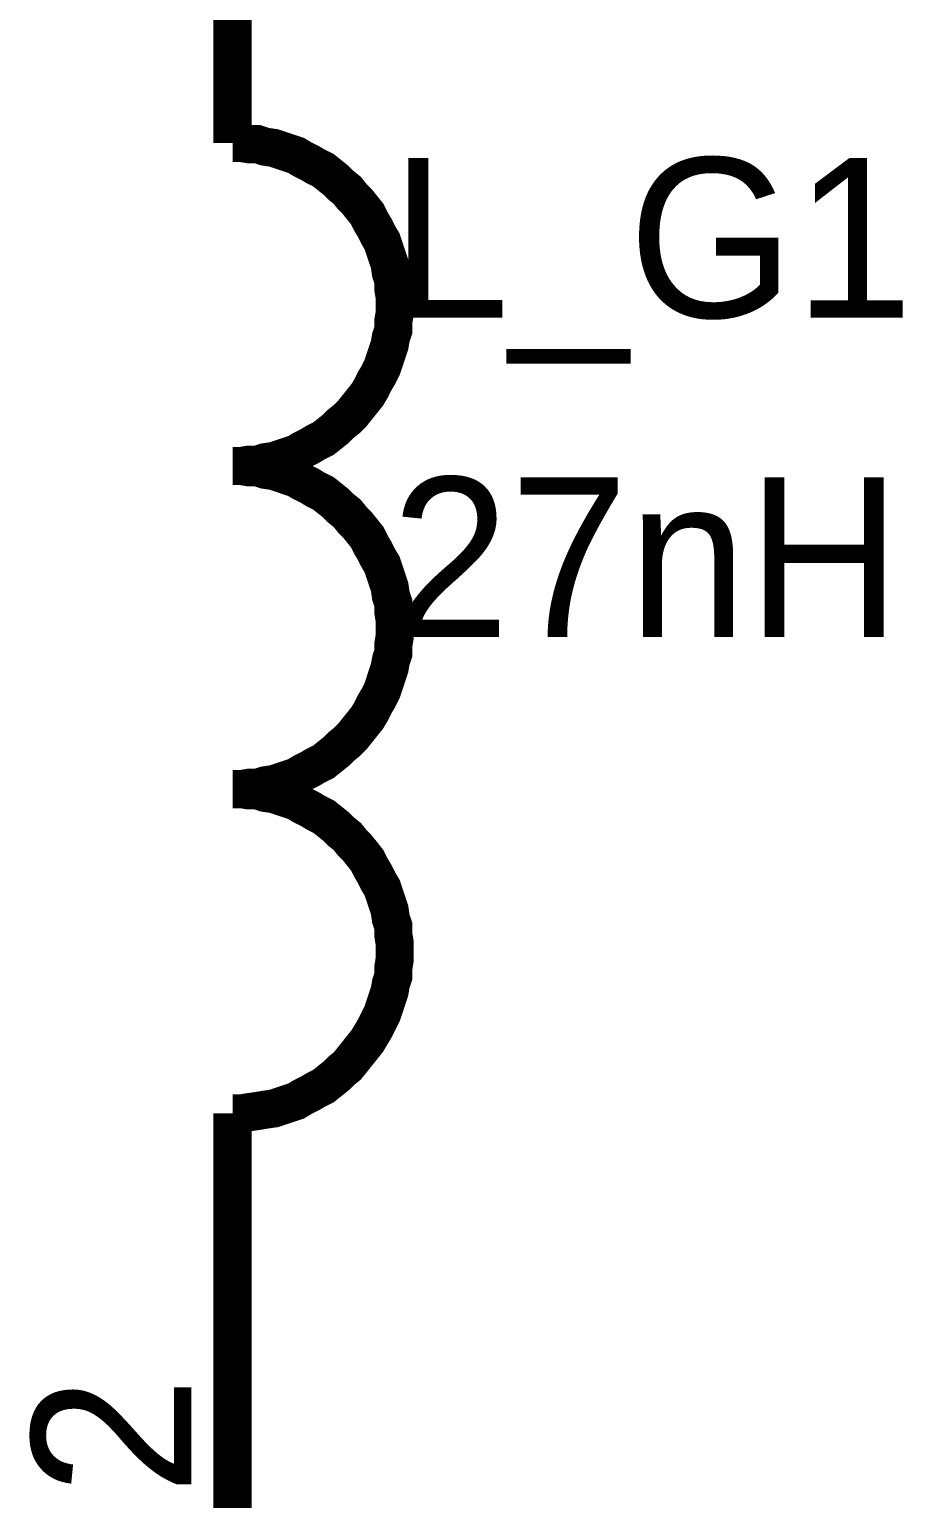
# Model space of a CAD drawing. Header units: inches. Extents: x 0 to 16.9, y 0 to 11.7.
# Drawn here: x 1.7583 to 2.0285, y 1.351 to 1.8054 of the extents above; entities that cross this region are included whole.
import ezdxf

# ---------------------------------------------------------------- set-up
doc = ezdxf.new("R2010")
doc.units = ezdxf.units.IN
doc.header["$MEASUREMENT"] = 0
doc.layers.add('Sheet', color=255, linetype='Continuous')

msp = doc.modelspace()

# ---------------------------------------------------------------- linework, layer by layer
at = {"layer": 'Sheet'}
for points in [[(1.8212, 1.7703, 0.0118, 0.0118, 0), (1.8212, 1.82046, 0.0118, 0.0118, 0)], [(1.8212, 1.7703, 0.0118, 0.0118, 0), (1.8212, 1.79036, 0.0118, 0.0118, 0)], [(1.87135, 1.72014, 0.0118, 0.0118, 0), (1.87135, 1.72284, 0.0118, 0.0118, 0), (1.87096, 1.72515, 0.0118, 0.0118, 0), (1.87096, 1.72785, 0.0118, 0.0118, 0), (1.87019, 1.73017, 0.0118, 0.0118, 0), (1.8698, 1.73287, 0.0118, 0.0118, 0), (1.86903, 1.73518, 0.0118, 0.0118, 0), (1.86826, 1.7375, 0.0118, 0.0118, 0), (1.86749, 1.73981, 0.0118, 0.0118, 0), (1.86633, 1.74174, 0.0118, 0.0118, 0), (1.86517, 1.74406, 0.0118, 0.0118, 0), (1.86402, 1.74599, 0.0118, 0.0118, 0), (1.86286, 1.7483, 0.0118, 0.0118, 0), (1.86132, 1.75023, 0.0118, 0.0118, 0), (1.85977, 1.75216, 0.0118, 0.0118, 0), (1.85823, 1.75371, 0.0118, 0.0118, 0), (1.85669, 1.75563, 0.0118, 0.0118, 0), (1.85476, 1.75718, 0.0118, 0.0118, 0), (1.85322, 1.75872, 0.0118, 0.0118, 0), (1.85129, 1.76027, 0.0118, 0.0118, 0), (1.84936, 1.76181, 0.0118, 0.0118, 0), (1.84704, 1.76297, 0.0118, 0.0118, 0), (1.84511, 1.76412, 0.0118, 0.0118, 0), (1.8428, 1.76528, 0.0118, 0.0118, 0), (1.84087, 1.76644, 0.0118, 0.0118, 0), (1.83856, 1.76721, 0.0118, 0.0118, 0), (1.83624, 1.76798, 0.0118, 0.0118, 0), (1.83393, 1.76875, 0.0118, 0.0118, 0), (1.83123, 1.76914, 0.0118, 0.0118, 0), (1.82891, 1.76991, 0.0118, 0.0118, 0), (1.82621, 1.76991, 0.0118, 0.0118, 0), (1.8239, 1.7703, 0.0118, 0.0118, 0), (1.8212, 1.7703, 0.0118, 0.0118, 0)], [(1.8212, 1.7703, 0.0118, 0.0118, 0), (1.8212, 1.7703, 0.0118, 0.0118, 0), (1.8212, 1.7703, 0.0118, 0.0118, 0), (1.8212, 1.7703, 0.0118, 0.0118, 0), (1.8212, 1.7703, 0.0118, 0.0118, 0), (1.8212, 1.7703, 0.0118, 0.0118, 0), (1.8212, 1.7703, 0.0118, 0.0118, 0), (1.8212, 1.7703, 0.0118, 0.0118, 0), (1.8212, 1.7703, 0.0118, 0.0118, 0), (1.8212, 1.7703, 0.0118, 0.0118, 0), (1.8212, 1.7703, 0.0118, 0.0118, 0), (1.8212, 1.7703, 0.0118, 0.0118, 0), (1.8212, 1.7703, 0.0118, 0.0118, 0), (1.8212, 1.7703, 0.0118, 0.0118, 0), (1.8212, 1.7703, 0.0118, 0.0118, 0), (1.8212, 1.7703, 0.0118, 0.0118, 0), (1.8212, 1.7703, 0.0118, 0.0118, 0), (1.8212, 1.7703, 0.0118, 0.0118, 0), (1.8212, 1.7703, 0.0118, 0.0118, 0), (1.8212, 1.7703, 0.0118, 0.0118, 0), (1.8212, 1.7703, 0.0118, 0.0118, 0), (1.8212, 1.7703, 0.0118, 0.0118, 0), (1.8212, 1.7703, 0.0118, 0.0118, 0), (1.8212, 1.7703, 0.0118, 0.0118, 0), (1.8212, 1.7703, 0.0118, 0.0118, 0), (1.8212, 1.7703, 0.0118, 0.0118, 0), (1.8212, 1.7703, 0.0118, 0.0118, 0), (1.8212, 1.7703, 0.0118, 0.0118, 0), (1.8212, 1.7703, 0.0118, 0.0118, 0), (1.8212, 1.7703, 0.0118, 0.0118, 0), (1.8212, 1.7703, 0.0118, 0.0118, 0), (1.8212, 1.7703, 0.0118, 0.0118, 0), (1.8212, 1.7703, 0.0118, 0.0118, 0)], [(1.8212, 1.67036, 0.0118, 0.0118, 0), (1.8239, 1.67036, 0.0118, 0.0118, 0), (1.82621, 1.67075, 0.0118, 0.0118, 0), (1.82891, 1.67075, 0.0118, 0.0118, 0), (1.83123, 1.67152, 0.0118, 0.0118, 0), (1.83393, 1.6719, 0.0118, 0.0118, 0), (1.83624, 1.67268, 0.0118, 0.0118, 0), (1.83856, 1.67345, 0.0118, 0.0118, 0), (1.84087, 1.67422, 0.0118, 0.0118, 0), (1.8428, 1.67538, 0.0118, 0.0118, 0), (1.84511, 1.67653, 0.0118, 0.0118, 0), (1.84704, 1.67769, 0.0118, 0.0118, 0), (1.84936, 1.67885, 0.0118, 0.0118, 0), (1.85129, 1.68039, 0.0118, 0.0118, 0), (1.85322, 1.68194, 0.0118, 0.0118, 0), (1.85476, 1.68348, 0.0118, 0.0118, 0), (1.85669, 1.68502, 0.0118, 0.0118, 0), (1.85823, 1.68657, 0.0118, 0.0118, 0), (1.85977, 1.6885, 0.0118, 0.0118, 0), (1.86132, 1.69043, 0.0118, 0.0118, 0), (1.86286, 1.69235, 0.0118, 0.0118, 0), (1.86402, 1.69428, 0.0118, 0.0118, 0), (1.86517, 1.6966, 0.0118, 0.0118, 0), (1.86633, 1.69853, 0.0118, 0.0118, 0), (1.86749, 1.70084, 0.0118, 0.0118, 0), (1.86826, 1.70316, 0.0118, 0.0118, 0), (1.86903, 1.70547, 0.0118, 0.0118, 0), (1.8698, 1.70779, 0.0118, 0.0118, 0), (1.87019, 1.7101, 0.0118, 0.0118, 0), (1.87096, 1.71242, 0.0118, 0.0118, 0), (1.87096, 1.71512, 0.0118, 0.0118, 0), (1.87135, 1.71744, 0.0118, 0.0118, 0), (1.87135, 1.72014, 0.0118, 0.0118, 0)], [(1.87135, 1.6202, 0.0118, 0.0118, 0), (1.87135, 1.6229, 0.0118, 0.0118, 0), (1.87096, 1.62522, 0.0118, 0.0118, 0), (1.87096, 1.62792, 0.0118, 0.0118, 0), (1.87019, 1.63023, 0.0118, 0.0118, 0), (1.8698, 1.63293, 0.0118, 0.0118, 0), (1.86903, 1.63525, 0.0118, 0.0118, 0), (1.86826, 1.63756, 0.0118, 0.0118, 0), (1.86749, 1.63988, 0.0118, 0.0118, 0), (1.86633, 1.64181, 0.0118, 0.0118, 0), (1.86517, 1.64412, 0.0118, 0.0118, 0), (1.86402, 1.64605, 0.0118, 0.0118, 0), (1.86286, 1.64837, 0.0118, 0.0118, 0), (1.86132, 1.6503, 0.0118, 0.0118, 0), (1.85977, 1.65223, 0.0118, 0.0118, 0), (1.85823, 1.65377, 0.0118, 0.0118, 0), (1.85669, 1.6557, 0.0118, 0.0118, 0), (1.85476, 1.65724, 0.0118, 0.0118, 0), (1.85322, 1.65879, 0.0118, 0.0118, 0), (1.85129, 1.66033, 0.0118, 0.0118, 0), (1.84936, 1.66187, 0.0118, 0.0118, 0), (1.84704, 1.66303, 0.0118, 0.0118, 0), (1.84511, 1.66419, 0.0118, 0.0118, 0), (1.8428, 1.66534, 0.0118, 0.0118, 0), (1.84087, 1.6665, 0.0118, 0.0118, 0), (1.83856, 1.66727, 0.0118, 0.0118, 0), (1.83624, 1.66805, 0.0118, 0.0118, 0), (1.83393, 1.66882, 0.0118, 0.0118, 0), (1.83123, 1.6692, 0.0118, 0.0118, 0), (1.82891, 1.66998, 0.0118, 0.0118, 0), (1.82621, 1.66998, 0.0118, 0.0118, 0), (1.8239, 1.67036, 0.0118, 0.0118, 0), (1.8212, 1.67036, 0.0118, 0.0118, 0)], [(1.8212, 1.67036, 0.0118, 0.0118, 0), (1.8212, 1.67036, 0.0118, 0.0118, 0), (1.8212, 1.67036, 0.0118, 0.0118, 0), (1.8212, 1.67036, 0.0118, 0.0118, 0), (1.8212, 1.67036, 0.0118, 0.0118, 0), (1.8212, 1.67036, 0.0118, 0.0118, 0), (1.8212, 1.67036, 0.0118, 0.0118, 0), (1.8212, 1.67036, 0.0118, 0.0118, 0), (1.8212, 1.67036, 0.0118, 0.0118, 0), (1.8212, 1.67036, 0.0118, 0.0118, 0), (1.8212, 1.67036, 0.0118, 0.0118, 0), (1.8212, 1.67036, 0.0118, 0.0118, 0), (1.8212, 1.67036, 0.0118, 0.0118, 0), (1.8212, 1.67036, 0.0118, 0.0118, 0), (1.8212, 1.67036, 0.0118, 0.0118, 0), (1.8212, 1.67036, 0.0118, 0.0118, 0), (1.8212, 1.67036, 0.0118, 0.0118, 0), (1.8212, 1.67036, 0.0118, 0.0118, 0), (1.8212, 1.67036, 0.0118, 0.0118, 0), (1.8212, 1.67036, 0.0118, 0.0118, 0), (1.8212, 1.67036, 0.0118, 0.0118, 0), (1.8212, 1.67036, 0.0118, 0.0118, 0), (1.8212, 1.67036, 0.0118, 0.0118, 0), (1.8212, 1.67036, 0.0118, 0.0118, 0), (1.8212, 1.67036, 0.0118, 0.0118, 0), (1.8212, 1.67036, 0.0118, 0.0118, 0), (1.8212, 1.67036, 0.0118, 0.0118, 0), (1.8212, 1.67036, 0.0118, 0.0118, 0), (1.8212, 1.67036, 0.0118, 0.0118, 0), (1.8212, 1.67036, 0.0118, 0.0118, 0), (1.8212, 1.67036, 0.0118, 0.0118, 0), (1.8212, 1.67036, 0.0118, 0.0118, 0), (1.8212, 1.67036, 0.0118, 0.0118, 0)], [(1.8212, 1.57042, 0.0118, 0.0118, 0), (1.8239, 1.57042, 0.0118, 0.0118, 0), (1.82621, 1.57081, 0.0118, 0.0118, 0), (1.82891, 1.57081, 0.0118, 0.0118, 0), (1.83123, 1.57158, 0.0118, 0.0118, 0), (1.83393, 1.57197, 0.0118, 0.0118, 0), (1.83624, 1.57274, 0.0118, 0.0118, 0), (1.83856, 1.57351, 0.0118, 0.0118, 0), (1.84087, 1.57428, 0.0118, 0.0118, 0), (1.8428, 1.57544, 0.0118, 0.0118, 0), (1.84511, 1.5766, 0.0118, 0.0118, 0), (1.84704, 1.57776, 0.0118, 0.0118, 0), (1.84936, 1.57891, 0.0118, 0.0118, 0), (1.85129, 1.58046, 0.0118, 0.0118, 0), (1.85322, 1.582, 0.0118, 0.0118, 0), (1.85476, 1.58354, 0.0118, 0.0118, 0), (1.85669, 1.58509, 0.0118, 0.0118, 0), (1.85823, 1.58663, 0.0118, 0.0118, 0), (1.85977, 1.58856, 0.0118, 0.0118, 0), (1.86132, 1.59049, 0.0118, 0.0118, 0), (1.86286, 1.59242, 0.0118, 0.0118, 0), (1.86402, 1.59435, 0.0118, 0.0118, 0), (1.86517, 1.59666, 0.0118, 0.0118, 0), (1.86633, 1.59859, 0.0118, 0.0118, 0), (1.86749, 1.60091, 0.0118, 0.0118, 0), (1.86826, 1.60322, 0.0118, 0.0118, 0), (1.86903, 1.60554, 0.0118, 0.0118, 0), (1.8698, 1.60785, 0.0118, 0.0118, 0), (1.87019, 1.61017, 0.0118, 0.0118, 0), (1.87096, 1.61248, 0.0118, 0.0118, 0), (1.87096, 1.61518, 0.0118, 0.0118, 0), (1.87135, 1.6175, 0.0118, 0.0118, 0), (1.87135, 1.6202, 0.0118, 0.0118, 0)], [(1.87135, 1.52026, 0.0118, 0.0118, 0), (1.87135, 1.52296, 0.0118, 0.0118, 0), (1.87096, 1.52528, 0.0118, 0.0118, 0), (1.87096, 1.52798, 0.0118, 0.0118, 0), (1.87019, 1.5303, 0.0118, 0.0118, 0), (1.8698, 1.533, 0.0118, 0.0118, 0), (1.86903, 1.53531, 0.0118, 0.0118, 0), (1.86826, 1.53763, 0.0118, 0.0118, 0), (1.86749, 1.53994, 0.0118, 0.0118, 0), (1.86633, 1.54187, 0.0118, 0.0118, 0), (1.86517, 1.54419, 0.0118, 0.0118, 0), (1.86402, 1.54612, 0.0118, 0.0118, 0), (1.86286, 1.54843, 0.0118, 0.0118, 0), (1.86132, 1.55036, 0.0118, 0.0118, 0), (1.85977, 1.55229, 0.0118, 0.0118, 0), (1.85823, 1.55383, 0.0118, 0.0118, 0), (1.85669, 1.55576, 0.0118, 0.0118, 0), (1.85476, 1.55731, 0.0118, 0.0118, 0), (1.85322, 1.55885, 0.0118, 0.0118, 0), (1.85129, 1.56039, 0.0118, 0.0118, 0), (1.84936, 1.56194, 0.0118, 0.0118, 0), (1.84704, 1.56309, 0.0118, 0.0118, 0), (1.84511, 1.56425, 0.0118, 0.0118, 0), (1.8428, 1.56541, 0.0118, 0.0118, 0), (1.84087, 1.56657, 0.0118, 0.0118, 0), (1.83856, 1.56734, 0.0118, 0.0118, 0), (1.83624, 1.56811, 0.0118, 0.0118, 0), (1.83393, 1.56888, 0.0118, 0.0118, 0), (1.83123, 1.56927, 0.0118, 0.0118, 0), (1.82891, 1.57004, 0.0118, 0.0118, 0), (1.82621, 1.57004, 0.0118, 0.0118, 0), (1.8239, 1.57042, 0.0118, 0.0118, 0), (1.8212, 1.57042, 0.0118, 0.0118, 0)], [(1.8212, 1.57042, 0.0118, 0.0118, 0), (1.8212, 1.57042, 0.0118, 0.0118, 0), (1.8212, 1.57042, 0.0118, 0.0118, 0), (1.8212, 1.57042, 0.0118, 0.0118, 0), (1.8212, 1.57042, 0.0118, 0.0118, 0), (1.8212, 1.57042, 0.0118, 0.0118, 0), (1.8212, 1.57042, 0.0118, 0.0118, 0), (1.8212, 1.57042, 0.0118, 0.0118, 0), (1.8212, 1.57042, 0.0118, 0.0118, 0), (1.8212, 1.57042, 0.0118, 0.0118, 0), (1.8212, 1.57042, 0.0118, 0.0118, 0), (1.8212, 1.57042, 0.0118, 0.0118, 0), (1.8212, 1.57042, 0.0118, 0.0118, 0), (1.8212, 1.57042, 0.0118, 0.0118, 0), (1.8212, 1.57042, 0.0118, 0.0118, 0), (1.8212, 1.57042, 0.0118, 0.0118, 0), (1.8212, 1.57042, 0.0118, 0.0118, 0), (1.8212, 1.57042, 0.0118, 0.0118, 0), (1.8212, 1.57042, 0.0118, 0.0118, 0), (1.8212, 1.57042, 0.0118, 0.0118, 0), (1.8212, 1.57042, 0.0118, 0.0118, 0), (1.8212, 1.57042, 0.0118, 0.0118, 0), (1.8212, 1.57042, 0.0118, 0.0118, 0), (1.8212, 1.57042, 0.0118, 0.0118, 0), (1.8212, 1.57042, 0.0118, 0.0118, 0), (1.8212, 1.57042, 0.0118, 0.0118, 0), (1.8212, 1.57042, 0.0118, 0.0118, 0), (1.8212, 1.57042, 0.0118, 0.0118, 0), (1.8212, 1.57042, 0.0118, 0.0118, 0), (1.8212, 1.57042, 0.0118, 0.0118, 0), (1.8212, 1.57042, 0.0118, 0.0118, 0), (1.8212, 1.57042, 0.0118, 0.0118, 0), (1.8212, 1.57042, 0.0118, 0.0118, 0)], [(1.8212, 1.4701, 0.0118, 0.0118, 0), (1.8239, 1.4701, 0.0118, 0.0118, 0), (1.82621, 1.47049, 0.0118, 0.0118, 0), (1.82891, 1.47087, 0.0118, 0.0118, 0), (1.83123, 1.47126, 0.0118, 0.0118, 0), (1.83393, 1.47165, 0.0118, 0.0118, 0), (1.83624, 1.47242, 0.0118, 0.0118, 0), (1.83856, 1.47319, 0.0118, 0.0118, 0), (1.84087, 1.47396, 0.0118, 0.0118, 0), (1.8428, 1.47512, 0.0118, 0.0118, 0), (1.84511, 1.47628, 0.0118, 0.0118, 0), (1.84704, 1.47743, 0.0118, 0.0118, 0), (1.84936, 1.47859, 0.0118, 0.0118, 0), (1.85129, 1.48014, 0.0118, 0.0118, 0), (1.85322, 1.48168, 0.0118, 0.0118, 0), (1.85476, 1.48322, 0.0118, 0.0118, 0), (1.85669, 1.48477, 0.0118, 0.0118, 0), (1.85823, 1.48669, 0.0118, 0.0118, 0), (1.85977, 1.48862, 0.0118, 0.0118, 0), (1.86132, 1.49055, 0.0118, 0.0118, 0), (1.86286, 1.49248, 0.0118, 0.0118, 0), (1.86402, 1.49441, 0.0118, 0.0118, 0), (1.86517, 1.49634, 0.0118, 0.0118, 0), (1.86633, 1.49866, 0.0118, 0.0118, 0), (1.86749, 1.50097, 0.0118, 0.0118, 0), (1.86826, 1.50329, 0.0118, 0.0118, 0), (1.86903, 1.5056, 0.0118, 0.0118, 0), (1.8698, 1.50792, 0.0118, 0.0118, 0), (1.87019, 1.51023, 0.0118, 0.0118, 0), (1.87096, 1.51255, 0.0118, 0.0118, 0), (1.87096, 1.51525, 0.0118, 0.0118, 0), (1.87135, 1.51756, 0.0118, 0.0118, 0), (1.87135, 1.52026, 0.0118, 0.0118, 0)], [(1.8212, 1.4701, 0.0118, 0.0118, 0), (1.8212, 1.42033, 0.0118, 0.0118, 0)], [(1.8212, 1.4701, 0.0118, 0.0118, 0), (1.8212, 1.46046, 0.0118, 0.0118, 0)], [(1.8212, 1.0202, 0.0118, 0.0118, 0), (1.8212, 1.22046, 0.0118, 0.0118, 0), (1.8212, 1.42033, 0.0118, 0.0118, 0)]]:
    msp.add_lwpolyline(points, format="xyseb", dxfattribs=at)

# ---------------------------------------------------------------- texts
for s, p in [('L_G1', (1.87019, 1.71628)), ('27nH', (1.87019, 1.6175))]:
    msp.add_text(s, height=0.049389, dxfattribs=at).set_placement(p)
msp.add_text('2', height=0.04939, rotation=90, dxfattribs=at).set_placement((1.80847, 1.35203))

doc.saveas('drawing.dxf')
